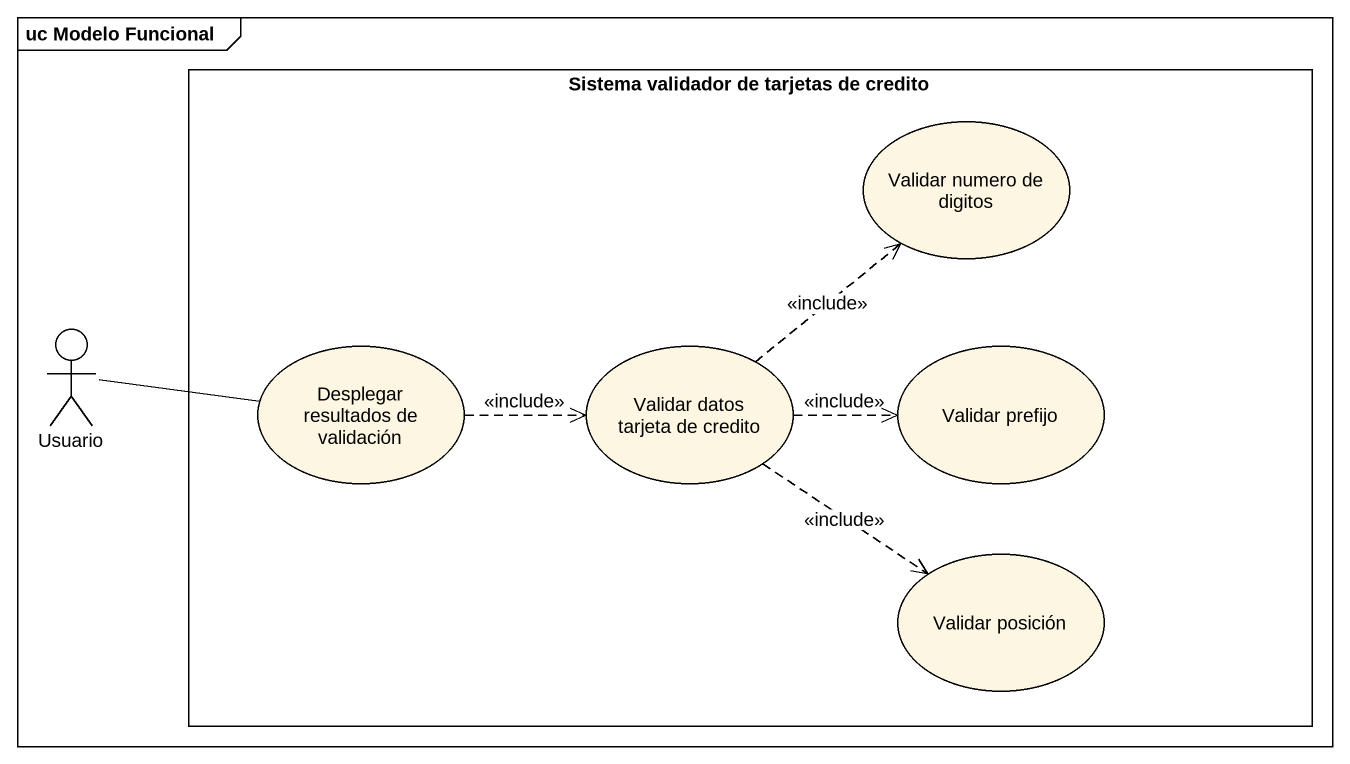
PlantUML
@startuml
mainframe uc Modelo Funcional
rectangle "Sistema validador de tarjetas de credito" as Sistema_validador_de {
  usecase "Validar numero de digitos" as Validar_numero_de_digitos
  usecase "Desplegar resultados de validación" as Desplegar_resultados_de
  usecase "Validar datos tarjeta de credito" as Validar_datos_tarjeta_de
  usecase "Validar prefijo" as Validar_prefijo
  usecase "Validar posición" as Validar_posición
}
actor Usuario
Usuario -right- Desplegar_resultados_de
Desplegar_resultados_de .right.> Validar_datos_tarjeta_de : <<include>>
Validar_datos_tarjeta_de .up.> Validar_numero_de_digitos : <<include>>
Validar_datos_tarjeta_de .right.> Validar_prefijo : <<include>>
Validar_datos_tarjeta_de ..> Validar_posición : <<include>>
@enduml
